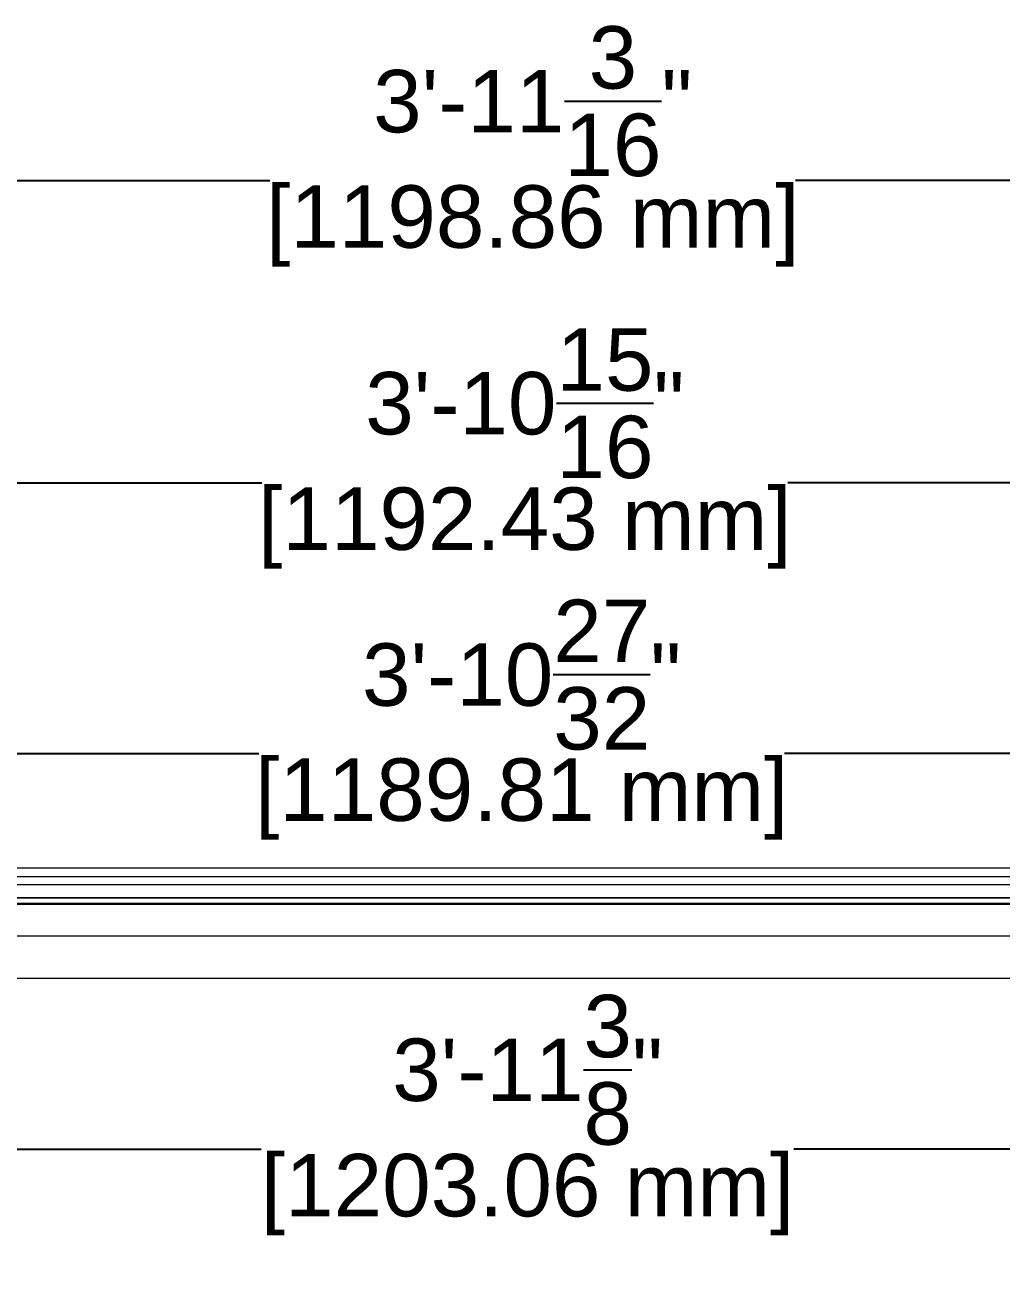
# Model space of a CAD drawing. Header units: inches. Extents: x 0 to 62.3, y -13.8 to 22.4.
# Drawn here: x 15.68 to 31.32, y 2.21 to 22.43 of the extents above; entities that cross this region are included whole.
import ezdxf

# ---------------------------------------------------------------- set-up
doc = ezdxf.new("R2010")
doc.units = ezdxf.units.IN
doc.header["$MEASUREMENT"] = 0
doc.layers.add('Dim', color=1, linetype='Continuous')
doc.styles.get("Standard").update_dxf_attribs({"font": 'Arial.ttf'})
doc.dimstyles.new('Big 1IN', dxfattribs={"dimtxt": 1, "dimasz": 1, "dimexe": 0.18, "dimexo": 0.0625, "dimgap": 0.09, "dimtad": 0, "dimtih": 1, "dimtoh": 1, "dimdec": 5, "dimzin": 0, "dimdsep": 46, "dimlunit": 4, "dimtxsty": 'Standard', "dimcen": 0.5, "dimadec": 0, "dimazin": 0, "dimtfac": 1, "dimtdec": 5, "dimtofl": 0, "dimtmove": 0, "dimatfit": 3, "dimfxl": 1, "dimtolj": 1, "dimtzin": 0, "dimarcsym": 0})

# ---------------------------------------------------------------- blocks, each defined once
blk = doc.blocks.new('*D25')
at = {"layer": 'Defpoints', "color": 0, "transparency": 16777216}
for p in [(47.052, 10.761), (0.209, 8.338), (47.052, 8.338)]:
    blk.add_point(p, dxfattribs=at)
at = {"layer": 'Dim', "color": 0, "lineweight": -2, "transparency": 16777216}
for p, q in [((0.209, 8.401), (0.209, 10.941)), ((47.052, 8.401), (47.052, 10.941)), ((1.209, 10.761), (19.421, 10.761)), ((46.052, 10.761), (27.841, 10.761))]:
    blk.add_line(p, q, dxfattribs=at)
at = {"layer": 'Dim', "color": 0, "transparency": 16777216}
for points in [[(1.209, 10.927), (1.209, 10.594), (0.209, 10.761)], [(46.052, 10.927), (46.052, 10.594), (47.052, 10.761)]]:
    blk.add_solid(points, dxfattribs=at)
at = {"layer": 'Dim', "color": 0, "transparency": 16777216, "char_height": 1, "attachment_point": 5}
for s, insert in [('\\A1;3\'-10{\\H1x;\\S27/32;}"', (23.631, 12.027)), ('\\A1;[1189.81 mm]', (23.631, 10.034))]:
    blk.add_mtext(s, dxfattribs=dict(at, insert=insert))
blk = doc.blocks.new('*D26')
at = {"layer": 'Defpoints', "color": 0, "transparency": 16777216}
for p in [(47.155, 15.1), (0.209, 8.338), (47.155, 8.338)]:
    blk.add_point(p, dxfattribs=at)
at = {"layer": 'Dim', "color": 0, "lineweight": -2, "transparency": 16777216}
for p, q in [((0.209, 8.401), (0.209, 15.28)), ((47.155, 8.401), (47.155, 15.28)), ((1.209, 15.1), (19.472, 15.1)), ((46.155, 15.1), (27.892, 15.1))]:
    blk.add_line(p, q, dxfattribs=at)
at = {"layer": 'Dim', "color": 0, "transparency": 16777216}
for points in [[(1.209, 15.266), (1.209, 14.933), (0.209, 15.1)], [(46.155, 15.266), (46.155, 14.933), (47.155, 15.1)]]:
    blk.add_solid(points, dxfattribs=at)
at = {"layer": 'Dim', "color": 0, "transparency": 16777216, "char_height": 1, "attachment_point": 5}
for s, insert in [('\\A1;3\'-10{\\H1x;\\S15/16;}"', (23.682, 16.373)), ('\\A1;[1192.43 mm]', (23.682, 14.373))]:
    blk.add_mtext(s, dxfattribs=dict(at, insert=insert))
blk = doc.blocks.new('*D27')
at = {"layer": 'Defpoints', "color": 0, "transparency": 16777216}
for p in [(47.409, 19.937), (0.209, 8.338), (47.409, 8.338)]:
    blk.add_point(p, dxfattribs=at)
at = {"layer": 'Dim', "color": 0, "lineweight": -2, "transparency": 16777216}
for p, q in [((0.209, 8.401), (0.209, 20.117)), ((47.409, 8.401), (47.409, 20.117)), ((1.209, 19.937), (19.599, 19.937)), ((46.409, 19.937), (28.019, 19.937))]:
    blk.add_line(p, q, dxfattribs=at)
at = {"layer": 'Dim', "color": 0, "transparency": 16777216}
for points in [[(1.209, 20.104), (1.209, 19.771), (0.209, 19.937)], [(46.409, 20.104), (46.409, 19.771), (47.409, 19.937)]]:
    blk.add_solid(points, dxfattribs=at)
at = {"layer": 'Dim', "color": 0, "transparency": 16777216, "char_height": 1, "attachment_point": 5}
for s, insert in [('\\A1;3\'-11{\\H1x;\\S3/16;}"', (23.809, 21.21)), ('\\A1;[1198.86 mm]', (23.809, 19.211))]:
    blk.add_mtext(s, dxfattribs=dict(at, insert=insert))
blk = doc.blocks.new('*D28')
at = {"layer": 'Defpoints', "color": 0, "transparency": 16777216}
for p in [(0.044, 7.629), (47.409, 7.629), (47.409, 4.426)]:
    blk.add_point(p, dxfattribs=at)
at = {"layer": 'Dim', "color": 0, "lineweight": -2, "transparency": 16777216}
for p, q in [((0.044, 7.567), (0.044, 4.246)), ((47.409, 7.567), (47.409, 4.246)), ((1.044, 4.426), (19.462, 4.426)), ((46.409, 4.426), (27.991, 4.426))]:
    blk.add_line(p, q, dxfattribs=at)
at = {"layer": 'Dim', "color": 0, "transparency": 16777216}
for points in [[(1.044, 4.593), (1.044, 4.259), (0.044, 4.426)], [(46.409, 4.593), (46.409, 4.259), (47.409, 4.426)]]:
    blk.add_solid(points, dxfattribs=at)
at = {"layer": 'Dim', "color": 0, "transparency": 16777216, "char_height": 1, "attachment_point": 5}
for s, insert in [('\\A1;3\'-11{\\H1x;\\S3/8;}"', (23.726, 5.699)), ('\\A1;[1203.06 mm]', (23.726, 3.7))]:
    blk.add_mtext(s, dxfattribs=dict(at, insert=insert))

msp = doc.modelspace()

# ---------------------------------------------------------------- linework, layer by layer
at = {"color": 7, "linetype": 'Continuous', "lineweight": 15}
for p, q in [((44.504414, 8.927869), (0.454904, 8.927869)), ((44.504414, 8.786862), (0.454904, 8.786862)), ((44.504414, 8.446679), (7.357036, 8.446679)), ((7.357036, 8.360914), (44.504414, 8.360914)), ((7.357036, 7.1633), (44.504414, 7.1633))]:
    msp.add_line(p, q, dxfattribs=at)
at = {"color": 8, "linetype": 'Continuous', "lineweight": 15}
for p, q in [((44.504414, 8.786387), (0.454904, 8.786387)), ((44.504414, 8.661919), (0.454904, 8.661919)), ((7.357036, 8.458374), (44.504414, 8.458374)), ((7.357036, 8.364813), (44.504414, 8.364813)), ((7.357036, 8.353118), (44.504414, 8.353118)), ((7.357036, 7.845517), (44.504414, 7.845517))]:
    msp.add_line(p, q, dxfattribs=at)

# ---------------------------------------------------------------- dimensions: what is measured, and where the dimension line sits
at = {"layer": 'Dim'}
for base, p1, p2, picture, middle in [((47.408564, 19.937303), (0.209306, 8.338348), (47.408564, 8.338348), '*D27', (23.808935, 19.937303)), ((47.1552114, 15.0997064), (0.2093061, 8.3383475), (47.1552114, 8.3383475), '*D26', (23.6822587, 15.0997064)), ((47.05223, 10.760802), (0.209306, 8.338348), (47.05223, 8.338348), '*D25', (23.630768, 10.760802)), ((47.408564, 4.426019), (0.043821, 7.629232), (47.408564, 7.629232), '*D28', (23.726193, 4.426019))]:
    dim = msp.add_linear_dim(base=base, p1=p1, p2=p2, dimstyle='Big 1IN', override={"dimpost": '\\X'}, dxfattribs=at)
    dim.commit()
    dim.dimension.update_dxf_attribs({"geometry": picture, "text_midpoint": middle})

doc.saveas('drawing.dxf')
